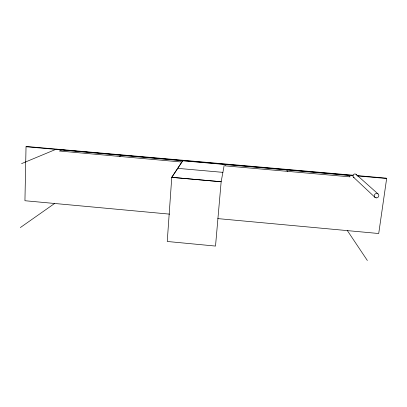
<?xml version="1.0" encoding="UTF-8"?>
<svg xmlns="http://www.w3.org/2000/svg" width="407" height="407" viewBox="0 0 407 407"><rect width="100%" height="100%" fill="white"/><g stroke="black" fill="none" stroke-linecap="round" stroke-linejoin="round"><path stroke-width="0.61" d="M353.251 175.244L26.75 146.505L26.033 146.749L24.934 200.727L169.694 214.143M171.769 177.345L167.241 241.478L215.517 246.072L221.154 181.746L224.354 164.453L182.723 160.79L171.769 177.325L221.154 181.746L171.769 177.345L182.723 160.79M357.046 175.58L386.151 178.139L386.65 178.505L378.714 233.516L217.745 218.6M20.35 227.559L54.609 203.48M119.694 156.441L121.383 155.276M21.566 163.629L56.278 149.186M26.033 146.749L352.788 175.524M357.193 175.91L386.65 178.505M177.711 168.35L222.888 172.359M356.023 174.303L377.945 193.849M353.317 177.035L375.117 197.471M347.375 230.616L367.348 260.495M286.782 169.953L287.428 171.347M354.11 177.594A1.949 1.857 -26.7 0 1 353.479 174.562A1.949 1.857 -26.7 0 1 356.634 175.046M225.605 164.565L225.381 165.878L350.132 176.877L348.596 175.397L225.605 164.565M181.481 160.684L180.637 161.93L59.371 151.007L61.884 149.918L181.481 160.684M376.216 197.873A2.33 2.198 -24.3 0 0 378.668 194.734A2.33 2.198 -24.3 0 0 374.71 194.378A2.33 2.198 -24.3 0 0 376.216 197.873"/></g></svg>
